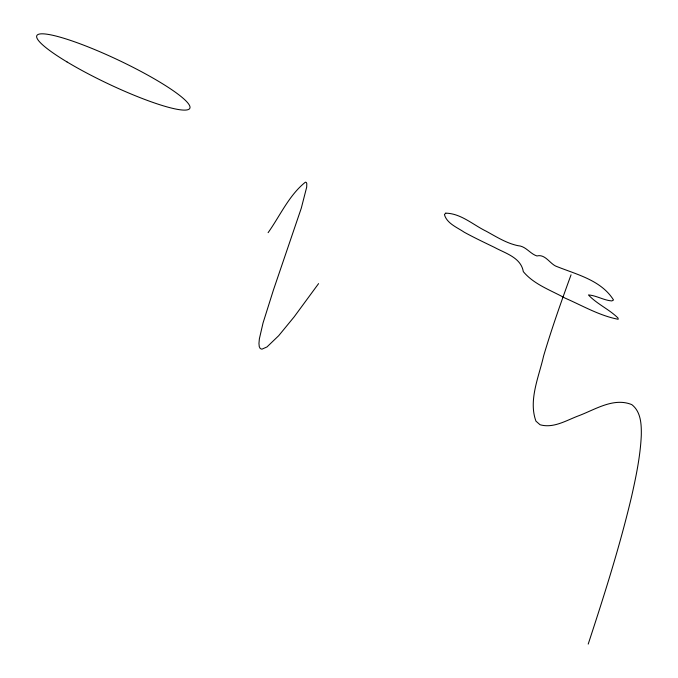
<?xml version="1.0" encoding="UTF-8"?>
<svg xmlns="http://www.w3.org/2000/svg" width="678" height="678" viewBox="0 0 678 678"><rect width="100%" height="100%" fill="white"/><g stroke="black" fill="none" stroke-linecap="round" stroke-linejoin="round"><path stroke-width="1.02" d="M588.207 644.1C604.2 595.377 619.777 546.443 631.582 496.516C636.1 476.38 640.346 456.057 641.295 435.386C641.498 424.606 641.074 411.809 631.794 404.622C613.7 397.198 595.259 409.546 578.631 415.784C566.461 420.326 553.451 428.623 540.052 424.742L535.951 421.157C528.264 400.19 538.959 376.697 543.587 356.026C551.697 328.618 561.231 301.659 571.054 274.819M268.107 232.664C280.107 215.774 289.048 195.154 305.431 182.153L306.32 182.475L306.803 183.662L306.693 187.136L301.303 208.129L273.446 289.964L263.03 322.999L259.369 338.839L258.954 343.441L259.259 346.653L260.242 348.551L261.886 349.187L266.996 346.933L278.683 335.712L294.193 316.812L318.575 283.624M445.76 213.163L444.412 214.511C446.785 223.477 457.158 227.393 464.227 232.215C474.142 237.656 484.363 242.487 494.533 247.419C505.424 253.343 520.992 257.555 523.314 271.632C533.959 284.489 550.706 290.142 564.944 298.049C582.368 305.617 599.411 315.668 618.158 319.279L618.082 318.109C609.175 309.227 596.945 304.1 588.436 294.93C596.445 295.523 603.767 300.329 611.87 300.93L613.522 299.981C600.937 279.853 576.08 274.412 555.494 265.996C549.316 262.793 544.858 253.877 536.917 255.953C530.035 253.784 525.814 246.131 518.034 245.69C506.517 243.3 496.415 236.808 486.236 231.24C473.142 224.884 460.896 213.417 445.76 213.163M66.978 61.91A84.648 12.882 25.4 0 0 189.459 108.802A84.648 12.882 25.4 0 0 83.725 45.18A84.648 12.882 25.4 0 0 66.978 61.91"/></g></svg>
